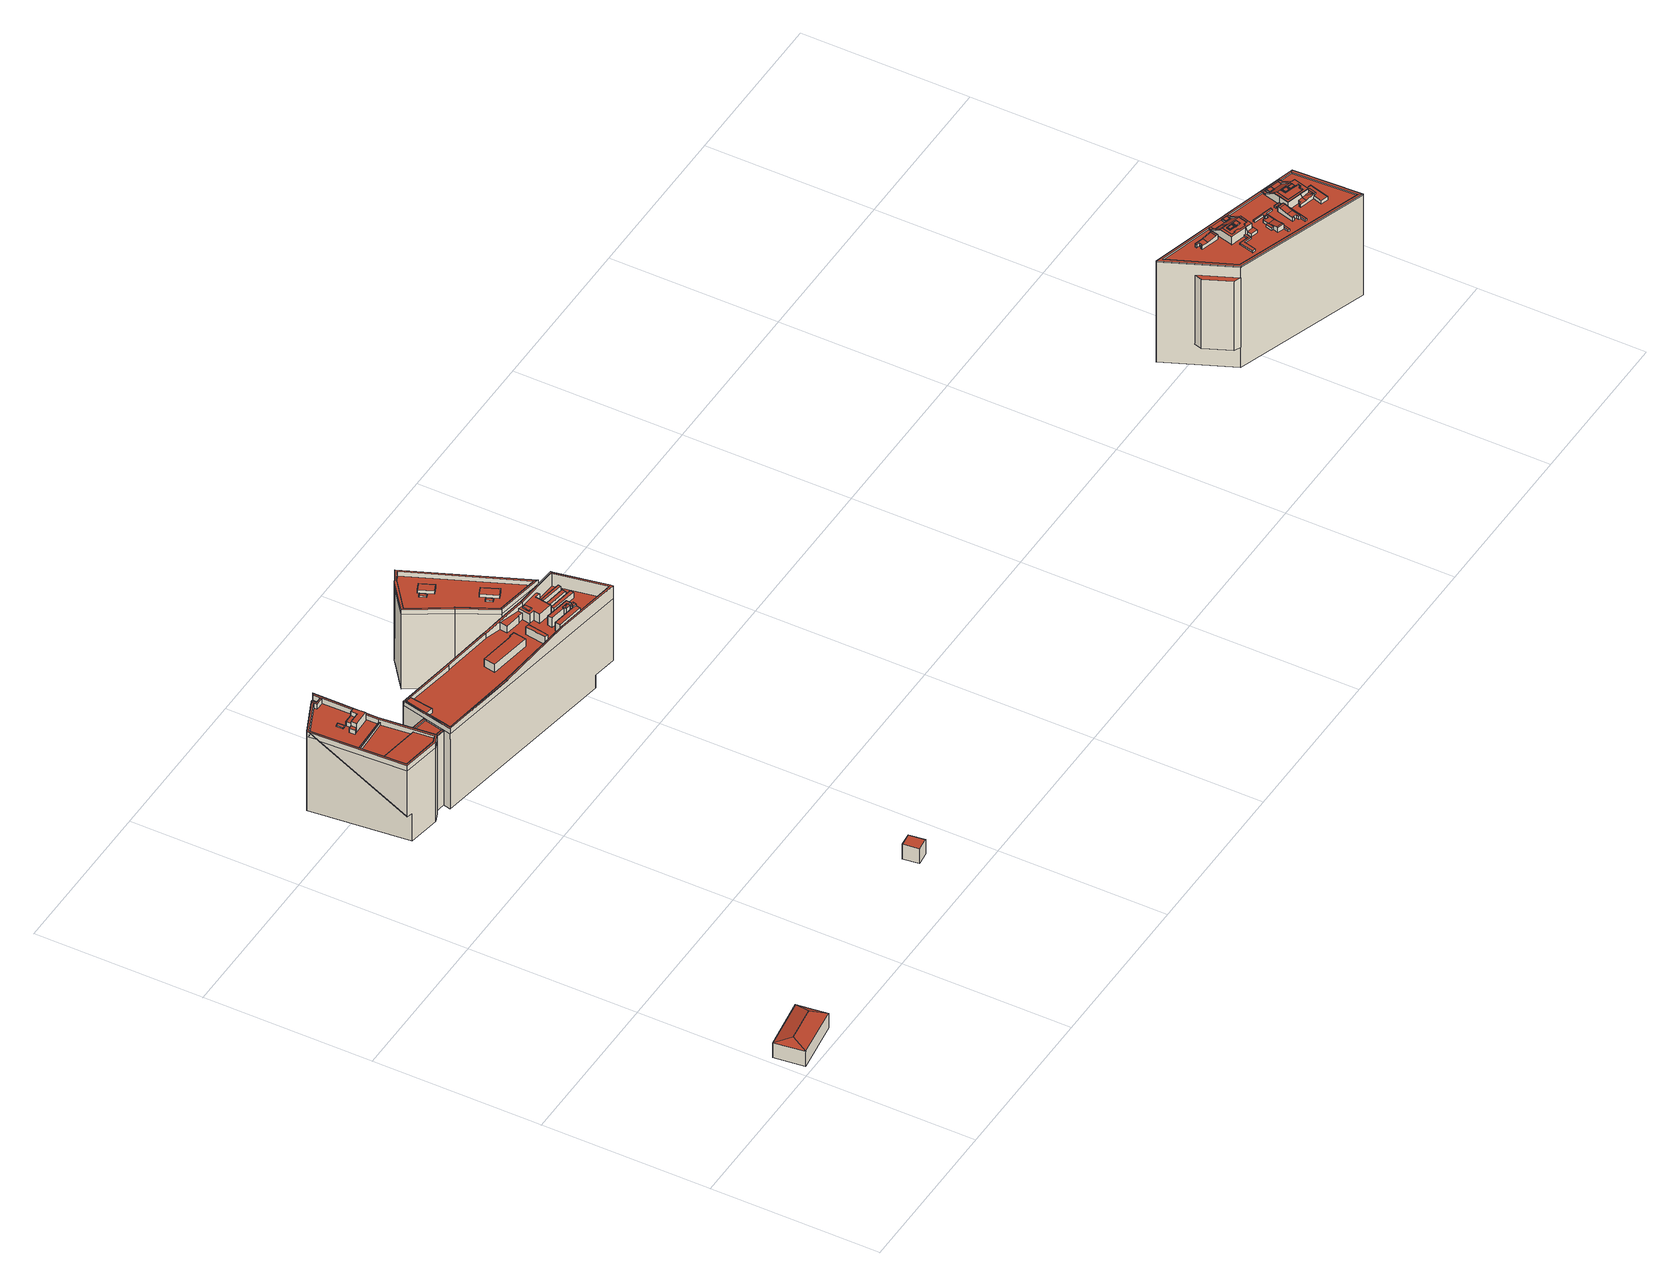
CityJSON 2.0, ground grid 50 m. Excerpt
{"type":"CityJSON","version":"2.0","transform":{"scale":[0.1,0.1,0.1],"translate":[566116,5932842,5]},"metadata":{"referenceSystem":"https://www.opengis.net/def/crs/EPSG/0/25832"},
"CityObjects":{
"building1":{"type":"Building","attributes":{"Grundhöhe NN":7.53,"Grundfläche 2D":146.04},"geometry":[{"type":"Solid","lod":"3","boundaries":[[[[0,1,2,3]],[[3,2,4,5]],[[2,1,6,4]],[[1,0,7,6]],[[0,3,5,7]],[[8,5,4]],[[8,9,7,5]],[[9,8,4,6]],[[9,6,7]]]],"semantics":{"surfaces":[{"type":"GroundSurface"},{"type":"WallSurface"},{"type":"RoofSurface"}],"values":[[0,1,1,1,1,2,2,2,2]]}}]},
"building2":{"type":"Building","attributes":{"Grundhöhe NN":7.46,"Grundfläche 2D":422.81},"children":["building2-1","building2-2","building2-3","building2-4","building2-5"],"geometry":[{"type":"MultiSurface","lod":"3","boundaries":[[[10,11,12,13,14,15]],[[16,17,18,19,20,21,22,23,24,25,26,27]],[[28,10,15,29]],[[10,28,25,24,11]],[[30,31,32,33]],[[34,35,36,37]],[[38,39,40,41,42,43]],[[43,44,45,46,47,32,31,48,49,50,51,52,38]],[[49,53,54,50]],[[53,55,56,54]],[[57,58,59,60,61,62,56,55,30,33]],[[63,62,61,64]],[[65,28,29,66]],[[13,67,68,14]],[[67,69,70,71,72,68]],[[70,73,74,71]],[[73,75,76,77,78,79,80,81,82,74]],[[78,83,84,79]],[[83,34,37,84]],[[85,86,87,88]],[[89,90,87,86,91]],[[92,90,89,93]],[[94,95,96,92,93]],[[95,97,98,96]],[[85,88,98,97,99,100,101]],[[13,12,67]],[[11,24,23,22,70,69,67,12]],[[73,70,22,21]],[[19,18,17,78,77,76,75,73,21,20]],[[83,78,17,16]],[[83,16,27,102,34]],[[34,102,103,35]],[[35,103,104,105]],[[105,104,106,107]],[[65,107,106,26,25,28]],[[106,102,27,26]],[[30,55,53,49,48,31]],[[74,82,81,80,79,84,37,36,40,39,38,52,51,50,54,56,62,63,66,29,15,14,68,72,71]],[[98,88,87,90,92,96]],[[35,105,107,65,64,61,60,57,33,32,47,44,43,42,41],[101,100,108,94,93,89,91]],[[106,104,103,102]]],"semantics":{"surfaces":[{"type":"OuterCeilingSurface"},{"type":"GroundSurface"},{"type":"WallSurface"},{"type":"RoofSurface"}],"values":[0,1,2,2,2,2,2,2,2,2,2,2,2,2,2,2,2,2,2,2,2,2,2,2,2,2,2,2,2,2,2,2,2,2,2,2,3,3,3,3,3]}}]},
"building2-1":{"type":"BuildingInstallation","parents":["building2"],"geometry":[{"type":"MultiSurface","lod":"3","boundaries":[[[101,109,110,85]],[[109,111,112,110]],[[111,91,86,112]],[[112,86,85,110]]],"semantics":{"surfaces":[{"type":"WallSurface"},{"type":"RoofSurface"}],"values":[0,0,0,1]}}]},
"building2-2":{"type":"BuildingInstallation","parents":["building2"],"geometry":[{"type":"MultiSurface","lod":"3","boundaries":[[[94,113,114,95]],[[113,100,99,114]],[[99,97,95,114]]],"semantics":{"surfaces":[{"type":"WallSurface"},{"type":"RoofSurface"}],"values":[0,0,1]}}]},
"building2-3":{"type":"BuildingInstallation","parents":["building2"],"geometry":[{"type":"MultiSurface","lod":"3","boundaries":[[[115,116,117,118]],[[119,115,118,120]],[[121,119,120,122]],[[116,121,122,117]],[[119,121,116,115]]],"semantics":{"surfaces":[{"type":"WallSurface"},{"type":"RoofSurface"}],"values":[0,0,0,0,1]}}]},
"building2-4":{"type":"BuildingInstallation","parents":["building2"],"geometry":[{"type":"MultiSurface","lod":"3","boundaries":[[[44,60,59,45]],[[47,46,123,58,57,124]],[[123,46,45,59,58]]],"semantics":{"surfaces":[{"type":"WallSurface"},{"type":"RoofSurface"}],"values":[0,0,1]}}]},
"building2-5":{"type":"BuildingInstallation","parents":["building2"],"geometry":[{"type":"MultiSurface","lod":"3","boundaries":[[[63,64,125,126]],[[125,41,40,126]],[[35,105,127,36]],[[105,107,128,127]],[[107,65,66,128]],[[127,128,66,63,126,40,36]]],"semantics":{"surfaces":[{"type":"WallSurface"},{"type":"RoofSurface"}],"values":[0,0,0,0,0,1]}}]},
"building3":{"type":"Building","attributes":{"Grundhöhe NN":8.19,"Grundfläche 2D":18.79},"geometry":[{"type":"Solid","lod":"3","boundaries":[[[[129,130,131,132]],[[132,131,133,134]],[[131,130,135,133]],[[130,129,136,135]],[[129,132,134,136]],[[135,136,134,133]]]],"semantics":{"surfaces":[{"type":"GroundSurface"},{"type":"WallSurface"},{"type":"RoofSurface"}],"values":[[0,1,1,1,1,2]]}}]},
"building4":{"type":"Building","attributes":{"Grundhöhe NN":7.62,"Grundfläche 2D":979.67},"children":["building4-1","building4-2","building4-3","building4-4","building4-5","building4-6","building4-7","building4-8","building4-9","building4-10"],"geometry":[{"type":"MultiSurface","lod":"3","boundaries":[[[137,138,139,140,141,142]],[[143,144,145,146,147,148,149,150,151,152,153,154,155,156,157,158]],[[142,156,155,137]],[[142,141,157,156]],[[157,141,140,158]],[[159,160,161,162]],[[162,163,164,159]],[[163,165,166,164]],[[165,167,168,166]],[[169,168,167,170]],[[170,161,160,169]],[[171,172,173,174]],[[175,173,172,176]],[[176,177,178,175]],[[177,179,180,178]],[[181,182,183,184]],[[182,185,186,183]],[[187,186,185,188]],[[188,189,190,187]],[[191,190,189,192]],[[193,194,195,196,197,198,199]],[[200,196,195,201,202,203,204,205,206,207,208,209,210,211,212]],[[213,214,206,205,215,216,217]],[[218,216,215,219,220,221]],[[222,220,219,223,224,225]],[[226,227,228,229,230,231,232]],[[233,230,229,234]],[[235,233,234,236,237,238]],[[237,236,239,240,241,242,243,244,245,246]],[[247,248,249,250]],[[249,251,252,250]],[[253,252,251,254]],[[242,255,256]],[[240,257,258,241]],[[248,247,258,257]],[[256,255,247]],[[259,260,261,262,263,264]],[[265,262,261,266]],[[266,267,268,265]],[[267,269,270,268]],[[271,272,273,180,179,274]],[[275,271,274,276]],[[276,277,278,275]],[[279,278,277,280]],[[280,281,282,283,284,279]],[[285,283,282,286]],[[286,228,227,285]],[[76,287,288,289,146,145]],[[290,76,145,144]],[[289,291,292,293,149,148,147,146]],[[293,294,295,296,290,144,143,205,204,203,202,201,195,150,149]],[[140,139,215,205,143,158]],[[219,215,139,138]],[[138,137,155,154,223,219]],[[152,193,297,223,154,153]],[[150,195,194,193,152,151]],[[164,166,168,169,160,159]],[[175,178,180,273,174,173]],[[298,299,184,183,186,187,190,191]],[[198,197,196,256,247,250,252,253,199]],[[196,200,243,242,256]],[[212,211,210,209,245,244,243,200]],[[214,213,237,246,245,209,208,207,206]],[[213,217,235,238]],[[238,237,213]],[[217,216,218,221,220,222,225,224,232,231,230,233,235]],[[242,241,258,247,255]],[[270,300,301,264,263,262,265,268]],[[278,279,284,283,285,227,226,272,271,275],[302,303,304,305]],[[282,281,280,277,276,274,179,177,176,172,171,306,223,297,193,254,251,249,248,257,240,239,236,234,229,228,286],[161,170,167,165,163,162],[307,269,267,266,261,260,259],[182,181,308,309,192,189,188,185]],[[294,293,292,291,289,288,287,76,290,296,295]]],"semantics":{"surfaces":[{"type":"OuterCeilingSurface"},{"type":"GroundSurface"},{"type":"WallSurface"},{"type":"RoofSurface"}],"values":[0,1,2,2,2,2,2,2,2,2,2,2,2,2,2,2,2,2,2,2,2,2,2,2,2,2,2,2,2,2,2,2,2,2,2,2,2,2,2,2,2,2,2,2,2,2,2,2,2,2,2,2,2,2,2,2,3,3,3,3,3,3,3,3,3,3,3,3,3,3,3]}}]},
"building4-1":{"type":"BuildingInstallation","parents":["building4"],"geometry":[{"type":"MultiSurface","lod":"3","boundaries":[[[310,311,312,313]],[[311,310,314,315]],[[315,316,312,311]],[[313,312,316,317]],[[317,314,310,313]]],"semantics":{"surfaces":[{"type":"RoofSurface"},{"type":"WallSurface"}],"values":[0,1,1,1,1]}}]},
"building4-2":{"type":"BuildingInstallation","parents":["building4"],"geometry":[{"type":"MultiSurface","lod":"3","boundaries":[[[318,319,320,321,322]],[[296,323,287,320,319,318]],[[287,76,321,320]],[[76,290,322,321]],[[322,290,296,318]]],"semantics":{"surfaces":[{"type":"RoofSurface"},{"type":"WallSurface"}],"values":[0,1,1,1,1]}}]},
"building4-3":{"type":"BuildingInstallation","parents":["building4"],"geometry":[{"type":"MultiSurface","lod":"3","boundaries":[[[324,325,326,327]],[[328,329,327,326]],[[324,327,329,330]],[[325,324,330,331]],[[326,325,331,328]]],"semantics":{"surfaces":[{"type":"RoofSurface"},{"type":"WallSurface"}],"values":[0,1,1,1,1]}}]},
"building4-4":{"type":"BuildingInstallation","parents":["building4"],"geometry":[{"type":"MultiSurface","lod":"3","boundaries":[[[332,333,334,335]],[[336,337,338,332,335,339]],[[336,339,340]],[[333,341,342,334]],[[342,341,343,340,339]],[[342,339,335,334]],[[344,345,333,332]],[[345,346,341,333]],[[259,264,301,340,343,341,346]],[[340,301,300,270,269,344,332,338,337,336]]],"semantics":{"surfaces":[{"type":"RoofSurface"},{"type":"WallSurface"}],"values":[0,0,0,0,0,0,1,1,1,1]}}]},
"building4-5":{"type":"BuildingInstallation","parents":["building4"],"geometry":[{"type":"MultiSurface","lod":"3","boundaries":[[[347,348,349,350]],[[349,348,351,352]],[[353,352,351]],[[353,354,355,352]],[[354,347,350,355]],[[352,355,350,349]],[[348,356,181,184,299,351]],[[351,299,298,354,353]],[[347,354,298,191,192,357]],[[357,356,348,347]]],"semantics":{"surfaces":[{"type":"RoofSurface"},{"type":"WallSurface"}],"values":[0,0,0,0,0,0,1,1,1,1]}}]},
"building4-6":{"type":"BuildingInstallation","parents":["building4"],"geometry":[{"type":"MultiSurface","lod":"3","boundaries":[[[253,358,232,224,359,360,199]],[[272,226,232,358,253,254,171,174,273]],[[224,223,297,193,199,360,359]]],"semantics":{"surfaces":[{"type":"RoofSurface"},{"type":"WallSurface"}],"values":[0,1,1]}}]},
"building4-7":{"type":"BuildingInstallation","parents":["building4"],"geometry":[{"type":"MultiSurface","lod":"3","boundaries":[[[361,362,363,364]],[[364,363,365,366]],[[366,367,361,364]],[[362,361,367,368]],[[368,365,363,362]]],"semantics":{"surfaces":[{"type":"RoofSurface"},{"type":"WallSurface"}],"values":[0,1,1,1,1]}}]},
"building4-8":{"type":"BuildingInstallation","parents":["building4"],"geometry":[{"type":"MultiSurface","lod":"3","boundaries":[[[369,370,371,372]],[[372,371,373,374]],[[374,375,369,372]],[[370,369,375,376]],[[376,373,371,370]]],"semantics":{"surfaces":[{"type":"RoofSurface"},{"type":"WallSurface"}],"values":[0,1,1,1,1]}}]},
"building4-9":{"type":"BuildingInstallation","parents":["building4"],"geometry":[{"type":"MultiSurface","lod":"3","boundaries":[[[377,378,379,380]],[[378,377,302,305]],[[379,378,305,304]],[[380,379,304,303]],[[377,380,303,302]]],"semantics":{"surfaces":[{"type":"RoofSurface"},{"type":"WallSurface"}],"values":[0,1,1,1,1]}}]},
"building4-10":{"type":"BuildingInstallation","parents":["building4"],"geometry":[{"type":"MultiSurface","lod":"3","boundaries":[[[381,382,383,384,385,386,387]],[[385,384,383,295,294,293]],[[293,292,291,289,381,387,386,385]],[[289,288,382,381]],[[383,382,288,295]]],"semantics":{"surfaces":[{"type":"RoofSurface"},{"type":"WallSurface"}],"values":[0,1,1,1,1]}}]},
"building5":{"type":"Building","attributes":{"Grundhöhe NN":7.62,"Grundfläche 2D":295.51},"children":["building5-1","building5-2","building5-3"],"geometry":[{"type":"MultiSurface","lod":"3","boundaries":[[[388,389,390,391,392,393]],[[394,395,396,397,398,399,400,401]],[[392,391,396,395]],[[402,403,404,405]],[[405,406,407,402]],[[406,408,409,407]],[[408,404,403,409]],[[410,411,412,413]],[[411,414,415,416,417,412]],[[415,418,419,416]],[[418,420,421,419]],[[422,423,421,420]],[[424,425,426,427]],[[427,428,429,430,431,424]],[[432,430,429,433]],[[433,434,435,432]],[[436,435,434,437]],[[438,439,440,441]],[[439,442,443,440]],[[444,443,442,445]],[[445,438,441,444]],[[392,395,394,401,415,414,411,393]],[[400,418,415,401]],[[420,418,400,399]],[[422,420,399,398]],[[396,391,390,389,388,410,446,447,448,422,398,397]],[[411,410,388,393]],[[403,402,407,409]],[[431,430,432,435,436,413,412,417,416,419,421,423,425,424]],[[441,440,443,444]],[[433,429,428,427,426,422,448,447,446,410,437,434],[445,442,439,438],[406,405,404,408]]],"semantics":{"surfaces":[{"type":"OuterCeilingSurface"},{"type":"GroundSurface"},{"type":"WallSurface"},{"type":"RoofSurface"}],"values":[0,1,2,2,2,2,2,2,2,2,2,2,2,2,2,2,2,2,2,2,2,2,2,2,2,2,2,3,3,3,3]}}]},
"building5-1":{"type":"BuildingInstallation","parents":["building5"],"geometry":[{"type":"MultiSurface","lod":"3","boundaries":[[[449,450,451,452]],[[453,451,450,454]],[[454,455,456,453]],[[452,456,455,449]],[[453,456,452,451]]],"semantics":{"surfaces":[{"type":"WallSurface"},{"type":"RoofSurface"}],"values":[0,0,0,0,1]}}]},
"building5-2":{"type":"BuildingInstallation","parents":["building5"],"geometry":[{"type":"MultiSurface","lod":"3","boundaries":[[[457,458,459,460]],[[461,457,460,462]],[[462,463,464,461]],[[463,459,458,464]],[[461,464,458,457]]],"semantics":{"surfaces":[{"type":"WallSurface"},{"type":"RoofSurface"}],"values":[0,0,0,0,1]}}]},
"building5-3":{"type":"BuildingInstallation","parents":["building5"],"geometry":[{"type":"MultiSurface","lod":"3","boundaries":[[[422,448,447,446,410,413,465,466,467,423]],[[437,468,426,425,469,436]],[[425,423,467,466,465,413,436,469]]],"semantics":{"surfaces":[{"type":"WallSurface"},{"type":"RoofSurface"}],"values":[0,0,1]}}]},
"building6":{"type":"Building","attributes":{"Grundhöhe NN":5.54,"Grundfläche 2D":839.13},"children":["building6-1","building6-2","building6-3","building6-4","building6-5","building6-6","building6-7","building6-8","building6-9","building6-10","building6-11","building6-12","building6-13","building6-14","building6-15","building6-16","building6-17","building6-18","building6-19","building6-20","building6-21","building6-22","building6-23","building6-24","building6-25","building6-26"],"geometry":[{"type":"MultiSurface","lod":"3","boundaries":[[[470,471,472,473]],[[474,475,476,477]],[[478,479,480,481,482,483]],[[481,484,485,482]],[[484,486,487,485]],[[486,488,489,487]],[[488,490,491,489]],[[490,492,493,491]],[[494,493,492,495,496,497]],[[495,480,479,496]],[[498,499,500,501]],[[502,503,504,505]],[[499,506,507,500]],[[506,508,509,507]],[[508,510,511,509]],[[512,513,514,515]],[[516,498,501,517]],[[503,518,519,504]],[[520,521,522,523,524,525]],[[526,527,528,529]],[[518,530,531,519]],[[530,502,505,531]],[[532,533,534,535]],[[536,537,538,539,540]],[[541,542,543,544,545,546]],[[521,545,544,522]],[[523,547,548,524]],[[547,549,550,548]],[[549,526,529,550]],[[527,543,542,528]],[[551,532,535,552]],[[533,553,554,534]],[[553,555,556,554]],[[557,558,559,560,561,562,540,539,563,564,565,566]],[[567,538,537,568,569,570]],[[571,572,573,574]],[[568,575,576,577,578,569]],[[579,580,581,582,577,576,583]],[[580,571,574,581]],[[572,584,557,566,585,573]],[[586,587,473,472]],[[588,586,472,471]],[[589,588,471,470]],[[473,587,589,530,518,477,476,470]],[[530,589,470,476,475,502]],[[503,502,475,474]],[[518,503,474,477]],[[479,478,497,496]],[[478,483,494,497]],[[483,482,485,487,489,491,493,494]],[[554,556,590,591,592,593,552,535,534]],[[564,563,567,570]],[[563,539,538,567]],[[574,573,585,566,565,564,570,569,578,577,582,581]],[[594,595,514,513,510,508,506,499,498,516],[555,553,533,532,551,596,597,598],[579,583,599,536,540,562,559,558,557,584,572,571,580],[543,527,526,549,547,523,522,544],[488,486,484,481,480,495,492,490]],[[504,501,500,505]],[[531,505,500,507,509,511,512,515,600,601,517,501,504,519]],[[541,546,520,525]],[[550,529,528,542,541,525,524,548]],[[546,545,521,520]],[[588,589,587,586]]],"semantics":{"surfaces":[{"type":"GroundSurface"},{"type":"WallSurface"},{"type":"RoofSurface"}],"values":[0,0,1,1,1,1,1,1,1,1,1,1,1,1,1,1,1,1,1,1,1,1,1,1,1,1,1,1,1,1,1,1,1,1,1,1,1,1,1,1,1,1,1,1,1,1,1,2,2,2,2,2,2,2,2,2,2,2,2,2,2]}}]},
"building6-1":{"type":"BuildingInstallation","parents":["building6"],"geometry":[{"type":"MultiSurface","lod":"3","boundaries":[[[602,603,604,605]],[[604,606,607,608,605]],[[609,610,611,612,613,614,615,608,607,616,617,618,619,620,621,622,623,624,625]],[[626,627,628,625,624]],[[627,629,630,628]],[[613,612,631,632]],[[614,613,632,633]],[[616,634,635,617]],[[636,622,621,620,637,638]],[[623,622,636,639]],[[627,626,624,640,641,517,629]],[[515,642,643,644,634,616,607,606,604,603]],[[637,620,619,618,617,635,645,646]],[[639,640,624,623]],[[647,648,649,650,609,625,628,630]],[[611,610,651,652]],[[612,611,652,631]],[[615,614,633,653]],[[653,654,655,656,602,605,608,615]]],"semantics":{"surfaces":[{"type":"RoofSurface"},{"type":"WallSurface"}],"values":[0,0,0,0,0,1,1,1,1,1,1,1,1,1,1,1,1,1,1]}}]},
"building6-2":{"type":"BuildingInstallation","parents":["building6"],"geometry":[{"type":"MultiSurface","lod":"3","boundaries":[[[610,609,657,658],[659,660,661,662]],[[658,657,663,664]],[[651,610,658,664]],[[663,657,609,650]]],"semantics":{"surfaces":[{"type":"RoofSurface"},{"type":"WallSurface"}],"values":[0,1,1,1]}}]},
"building6-3":{"type":"BuildingInstallation","parents":["building6"],"geometry":[{"type":"MultiSurface","lod":"3","boundaries":[[[665,666,667,668,669]],[[667,666,670,671]],[[668,667,671,672]],[[673,665,669,668,672,674]],[[666,665,673,670]]],"semantics":{"surfaces":[{"type":"RoofSurface"},{"type":"WallSurface"}],"values":[0,1,1,1,1]}}]},
"building6-4":{"type":"BuildingInstallation","parents":["building6"],"geometry":[{"type":"MultiSurface","lod":"3","boundaries":[[[675,676,677,678],[679,680,681,682]],[[678,677,683,684]],[[675,678,684,685]],[[676,675,685,686]],[[677,676,686,683]]],"semantics":{"surfaces":[{"type":"RoofSurface"},{"type":"WallSurface"}],"values":[0,1,1,1,1]}}]},
"building6-5":{"type":"BuildingInstallation","parents":["building6"],"geometry":[{"type":"MultiSurface","lod":"3","boundaries":[[[687,688,689,690]],[[687,690,691,692]],[[692,693,688,687]],[[688,693,694,689]]],"semantics":{"surfaces":[{"type":"RoofSurface"},{"type":"WallSurface"}],"values":[0,1,1,1]}}]},
"building6-6":{"type":"BuildingInstallation","parents":["building6"],"geometry":[{"type":"MultiSurface","lod":"3","boundaries":[[[695,696,561,560]],[[697,698,696,695]],[[698,562,561,696]],[[559,697,695,560]]],"semantics":{"surfaces":[{"type":"RoofSurface"},{"type":"WallSurface"}],"values":[0,1,1,1]}}]},
"building6-7":{"type":"BuildingInstallation","parents":["building6"],"geometry":[{"type":"MultiSurface","lod":"3","boundaries":[[[699,700,701,702],[703,704,705,706,707]],[[701,700,708,709]],[[702,701,709,710]],[[700,699,711,708]]],"semantics":{"surfaces":[{"type":"RoofSurface"},{"type":"WallSurface"}],"values":[0,1,1,1]}}]},
"building6-8":{"type":"BuildingInstallation","parents":["building6"],"geometry":[{"type":"MultiSurface","lod":"3","boundaries":[[[712,713,714,715,716,717]],[[712,717,718,719]],[[719,720,713,712]],[[720,721,714,713]],[[714,721,722,715]]],"semantics":{"surfaces":[{"type":"RoofSurface"},{"type":"WallSurface"}],"values":[0,1,1,1,1]}}]},
"building6-9":{"type":"BuildingInstallation","parents":["building6"],"geometry":[{"type":"MultiSurface","lod":"3","boundaries":[[[723,724,725,726,727]],[[723,727,704,703]],[[706,725,724,723,703,707]],[[726,725,706,705]],[[727,726,705,704]]],"semantics":{"surfaces":[{"type":"RoofSurface"},{"type":"WallSurface"}],"values":[0,1,1,1,1]}}]},
"building6-10":{"type":"BuildingInstallation","parents":["building6"],"geometry":[{"type":"MultiSurface","lod":"3","boundaries":[[[655,654,649,648,711,699,702,710]],[[651,664,663,650,649,654,653,633,632,631,652],[728,729,730,731,732]],[[709,708,711,648,647,656,655,710]],[[515,514,691,690,634,644,643,642]],[[733,734,635,634,690,689,694]],[[735,736,737,738,637,646,645,635,734,739]],[[740,636,638,637,738,741]],[[556,555,742,639,636,740,743,590]],[[639,742,744,640]],[[641,640,744,516,517]]],"semantics":{"surfaces":[{"type":"RoofSurface"},{"type":"WallSurface"}],"values":[0,0,0,1,1,1,1,1,1,1]}}]},
"building6-11":{"type":"BuildingInstallation","parents":["building6"],"geometry":[{"type":"MultiSurface","lod":"3","boundaries":[[[745,746,747,748,749]],[[747,746,750,751]],[[748,747,751,752]],[[753,745,749]],[[746,745,753,754,755,750]]],"semantics":{"surfaces":[{"type":"RoofSurface"},{"type":"WallSurface"}],"values":[0,1,1,1,1]}}]},
"building6-12":{"type":"BuildingInstallation","parents":["building6"],"geometry":[{"type":"MultiSurface","lod":"3","boundaries":[[[756,757,758,759]],[[757,756,760,761]],[[758,757,761,762]],[[759,758,762,763]],[[756,759,763,760]]],"semantics":{"surfaces":[{"type":"RoofSurface"},{"type":"WallSurface"}],"values":[0,1,1,1,1]}}]},
"building6-13":{"type":"BuildingInstallation","parents":["building6"],"geometry":[{"type":"MultiSurface","lod":"3","boundaries":[[[764,765,766,767,768,769],[670,673,674,672,671]],[[769,768,770,771]],[[772,773,767,766,765,764,774]],[[768,767,773,770]]],"semantics":{"surfaces":[{"type":"RoofSurface"},{"type":"WallSurface"}],"values":[0,1,1,1]}}]},
"building6-14":{"type":"BuildingInstallation","parents":["building6"],"geometry":[{"type":"MultiSurface","lod":"3","boundaries":[[[775,776,777,778,779]],[[775,779,780,781]],[[782,776,775,781,783]],[[782,777,776]],[[778,777,782,784]],[[779,778,784,780]]],"semantics":{"surfaces":[{"type":"RoofSurface"},{"type":"WallSurface"}],"values":[0,1,1,1,1,1]}}]},
"building6-15":{"type":"BuildingInstallation","parents":["building6"],"geometry":[{"type":"MultiSurface","lod":"3","boundaries":[[[785,786,787,788],[781,780,784,782,783]],[[788,787,789,790]],[[785,788,790,791]],[[786,785,791,792]],[[787,786,792,789]]],"semantics":{"surfaces":[{"type":"RoofSurface"},{"type":"WallSurface"}],"values":[0,1,1,1,1]}}]},
"building6-16":{"type":"BuildingInstallation","parents":["building6"],"geometry":[{"type":"MultiSurface","lod":"3","boundaries":[[[755,793,794,795,774,764,769,771,796,752,751,750]],[[794,793,797,798,799,800,801,802,803,804],[789,792,791,790],[686,685,684,683]],[[805,806,796,771,770,773,772,774,795,807]],[[806,805,512,511]],[[510,808,809,810,811,812,511]],[[717,813,814,718]],[[813,717,716,815]],[[816,817,818,809,808,819]],[[813,817,820,814]],[[817,813,818]],[[821,815,716,715]],[[822,823,821,715,722,824]],[[822,825,826]],[[827,823,822,826]],[[512,828,829,830,826,825,831,513]]],"semantics":{"surfaces":[{"type":"RoofSurface"},{"type":"WallSurface"}],"values":[0,0,0,1,1,1,1,1,1,1,1,1,1,1,1]}}]},
"building6-17":{"type":"BuildingInstallation","parents":["building6"],"geometry":[{"type":"MultiSurface","lod":"3","boundaries":[[[743,740,832,833,834]],[[741,832,740]],[[835,832,741,738]],[[836,835,738,737,837,838]],[[839,833,832]],[[833,839,840,841,834]],[[837,737,736,842]],[[842,843,838,837]],[[843,844,836,838]],[[839,832,835,836,844,551,552,593]],[[593,592,840,839]],[[592,591,841,840]],[[841,591,590,743,834]]],"semantics":{"surfaces":[{"type":"RoofSurface"},{"type":"WallSurface"}],"values":[0,0,0,0,0,0,1,1,1,1,1,1,1]}}]},
"building6-18":{"type":"BuildingInstallation","parents":["building6"],"geometry":[{"type":"MultiSurface","lod":"3","boundaries":[[[603,602,630,629,845,846]],[[630,602,656,647]],[[629,517,601,845]],[[601,600,846,845]],[[846,600,515,603]]],"semantics":{"surfaces":[{"type":"RoofSurface"},{"type":"WallSurface"}],"values":[0,1,1,1,1]}}]},
"building6-19":{"type":"BuildingInstallation","parents":["building6"],"geometry":[{"type":"MultiSurface","lod":"3","boundaries":[[[847,848,849,850]],[[850,849,662,661]],[[847,850,661,660]],[[848,847,660,659]],[[849,848,659,662]]],"semantics":{"surfaces":[{"type":"RoofSurface"},{"type":"WallSurface"}],"values":[0,1,1,1,1]}}]},
"building6-20":{"type":"BuildingInstallation","parents":["building6"],"geometry":[{"type":"MultiSurface","lod":"3","boundaries":[[[816,851,852,853,854,855,856,817]],[[851,816,819,857]],[[857,858,852,851]],[[859,853,852,858]],[[859,860,854,853]],[[860,861,855,854]],[[856,855,861,862]],[[817,856,862,820]]],"semantics":{"surfaces":[{"type":"RoofSurface"},{"type":"WallSurface"}],"values":[0,1,1,1,1,1,1,1]}}]},
"building6-21":{"type":"BuildingInstallation","parents":["building6"],"geometry":[{"type":"MultiSurface","lod":"3","boundaries":[[[754,753,749,748,863,864,865,866,867,868]],[[869,870,865,864]],[[871,872,873,874,875,876,877,868,867,878,879,880,881,882,883,884,885,886,887,888,889]],[[890,891,892,893,888,887]],[[894,895,892,891]],[[869,806,511,870]],[[894,512,805,895]],[[875,874,800,799]],[[511,812,811,810,809,878,867,866,865,870]],[[881,815,821,882]],[[821,823,883,882]],[[823,827,826,885,884,883]],[[828,512,894,891,890,887,886,885,826,830,829]],[[752,796,806,869,864,863,748]],[[809,818,879,878]],[[818,813,880,879]],[[813,814,813,880]],[[813,815,881,880]],[[895,805,807,795,794,804,889,888,893,892]],[[871,889,804,803]],[[872,871,803,802]],[[873,872,802,801]],[[874,873,801,800]],[[876,875,799,798]],[[877,876,798,797]],[[754,868,877,797,793,755]]],"semantics":{"surfaces":[{"type":"RoofSurface"},{"type":"WallSurface"}],"values":[0,0,0,0,0,1,1,1,1,1,1,1,1,1,1,1,1,1,1,1,1,1,1,1,1,1]}}]},
"building6-22":{"type":"BuildingInstallation","parents":["building6"],"geometry":[{"type":"MultiSurface","lod":"3","boundaries":[[[822,896,897,825]],[[896,822,824,898]],[[898,899,897,896]],[[897,899,831,825]]],"semantics":{"surfaces":[{"type":"RoofSurface"},{"type":"WallSurface"}],"values":[0,1,1,1]}}]},
"building6-23":{"type":"BuildingInstallation","parents":["building6"],"geometry":[{"type":"MultiSurface","lod":"3","boundaries":[[[900,901,902,903]],[[903,902,679,682]],[[900,903,682,681]],[[901,900,681,680]],[[902,901,680,679]]],"semantics":{"surfaces":[{"type":"RoofSurface"},{"type":"WallSurface"}],"values":[0,1,1,1,1]}}]},
"building6-24":{"type":"BuildingInstallation","parents":["building6"],"geometry":[{"type":"MultiSurface","lod":"3","boundaries":[[[904,905,906,907,908],[761,760,763,762]],[[907,906,729,728]],[[908,907,728,732]],[[730,905,904,908,732,731]],[[906,905,730,729]]],"semantics":{"surfaces":[{"type":"RoofSurface"},{"type":"WallSurface"}],"values":[0,1,1,1,1]}}]},
"building6-25":{"type":"BuildingInstallation","parents":["building6"],"geometry":[{"type":"MultiSurface","lod":"3","boundaries":[[[909,910,576,575,568,537,911,912,913,914,915,916]],[[537,536,917,911]],[[917,918,912,911]],[[918,919,913,912]],[[919,920,914,913]],[[920,921,915,914]],[[921,922,916,915]],[[922,923,909,916]],[[923,924,910,909]],[[924,583,576,910]]],"semantics":{"surfaces":[{"type":"RoofSurface"},{"type":"WallSurface"}],"values":[0,1,1,1,1,1,1,1,1,1]}}]},
"building6-26":{"type":"BuildingInstallation","parents":["building6"],"geometry":[{"type":"MultiSurface","lod":"3","boundaries":[[[734,925,926,739]],[[733,927,925,734]],[[927,928,926,925]],[[928,735,739,926]]],"semantics":{"surfaces":[{"type":"RoofSurface"},{"type":"WallSurface"}],"values":[0,1,1,1]}}]}
},
"vertices":[
[159,122,25],[172,31,25],[14,10,25],[2,100,25],[14,10,76],[2,100,76],[172,31,76],[159,122,76],[34,58,89],[141,73,89],
[246,1578,280],[274,1319,120],[254,1323,122],[243,1578,280],[242,1606,297],[243,1606,297],[379,1673,25],[380,1477,25],[380,1476,25],[396,1322,25],[396,1319,25],[396,1315,25],[369,1304,25],[368,1304,25],[274,1319,25],[242,1613,25],[353,1661,25],[373,1670,25],[242,1613,280],[242,1613,297],[257,1399,289],[384,1379,289],[384,1379,280],[257,1399,280],[373,1670,280],[373,1647,280],[373,1647,297],[373,1670,297],[374,1476,297],[374,1477,297],[373,1642,297],[373,1642,280],[374,1477,280],[374,1476,280],[374,1475,280],[374,1475,287],[375,1471,287],[375,1471,280],[389,1321,289],[390,1319,289],[390,1319,297],[389,1321,297],[374,1475,297],[369,1311,289],[369,1311,297],[260,1328,289],[260,1328,297],[254,1465,280],[254,1465,287],[254,1470,287],[254,1470,280],[248,1609,280],[248,1609,297],[347,1652,297],[347,1652,280],[347,1659,280],[347,1659,297],[254,1323,280],[254,1323,297],[368,1304,280],[369,1304,280],[369,1304,297],[368,1304,297],[396,1315,280],[396,1315,297],[396,1319,280],[396,1322,280],[380,1476,280],[380,1477,280],[380,1477,297],[380,1476,297],[396,1322,297],[396,1319,297],[379,1673,280],[379,1673,297],[321,1527,294],[321,1510,294],[321,1510,308],[321,1527,308],[371,1512,280],[371,1512,308],[321,1510,280],[369,1547,308],[369,1547,280],[354,1547,280],[354,1547,294],[354,1547,308],[355,1528,294],[355,1528,308],[328,1527,294],[328,1527,280],[321,1527,280],[373,1670,247],[373,1647,247],[353,1647,247],[353,1647,280],[353,1661,247],[353,1661,280],[355,1528,280],
[309,1526,280],[309,1526,294],[310,1509,280],[310,1509,294],
[328,1546,280],[328,1546,294],
[313,1566,284],[323,1567,284],[323,1567,280],[313,1566,280],[314,1546,284],[314,1546,280],[324,1546,284],[324,1546,280],
[374,1471,287],[374,1471,280],
[347,1642,280],[347,1642,297],[353,1647,297],[353,1661,297],
[867,190,32],[873,142,32],[835,137,32],[828,185,32],[835,137,82],[828,185,82],[873,142,82],[867,190,82],
[1015,1358,71],[1058,1354,71],[1090,1188,71],[1019,1200,71],[1044,1232,71],[1023,1339,71],[428,1295,26],[433,1316,26],[396,1322,26],[389,1394,26],[390,1394,26],[448,1384,26],[449,1384,26],[465,1454,26],[641,1425,26],[795,1403,26],[795,1402,26],[921,1365,26],[1015,1358,26],[1023,1339,26],[1044,1232,26],[1019,1200,26],[817,1292,312],[691,1312,312],[691,1312,285],[817,1292,285],[823,1330,285],[823,1330,312],[806,1333,285],[806,1333,312],[806,1330,285],[806,1330,312],[697,1347,312],[697,1347,285],[843,1382,285],[839,1359,285],[839,1359,308],[843,1382,308],[886,1352,308],[886,1352,285],[886,1353,285],[886,1353,308],[903,1351,285],[903,1351,308],[978,1259,285],[991,1257,285],[991,1257,317],[978,1259,317],[993,1271,285],[993,1271,317],[917,1283,317],[917,1283,285],[915,1269,285],[915,1269,317],[962,1262,317],[962,1262,285],[795,1403,285],[641,1425,285],[465,1454,285],[465,1454,298],[488,1450,299],[641,1425,300],[795,1403,301],[464,1449,299],[448,1380,285],[447,1378,285],[434,1322,285],[433,1316,285],[428,1295,285],[428,1295,302],[429,1301,302],[433,1316,302],[434,1322,301],[447,1378,300],[448,1380,300],[449,1384,300],[661,1257,305],[434,1294,302],[1090,1188,285],[1090,1188,328],[888,1221,328],[1089,1196,328],[1058,1354,285],[1058,1354,329],[1059,1350,329],[1053,1355,329],[921,1365,285],[921,1365,328],[983,1360,328],[920,1359,316],[983,1354,316],[983,1354,285],[1053,1349,285],[1053,1349,329],[1046,1350,329],[920,1359,328],[1083,1195,328],[1083,1195,285],[889,1226,328],[435,1299,285],[435,1299,302],[662,1263,305],[453,1377,285],[453,1379,285],[453,1379,299],[461,1412,299],[454,1383,300],[453,1379,300],[453,1377,300],[438,1314,302],[487,1444,299],[487,1444,285],[640,1419,285],[640,1419,300],[641,1419,285],[641,1419,300],[794,1397,301],[794,1397,285],[469,1447,299],[469,1447,298],[476,1375,285],[476,1375,299],[977,1245,285],[975,1246,285],[908,1256,285],[908,1256,314],[975,1246,314],[977,1245,314],[905,1240,314],[905,1240,285],[988,1227,285],[988,1227,314],[991,1242,285],[991,1242,314],[899,1327,316],[905,1364,316],[905,1364,308],[899,1327,285],[916,1324,316],[916,1324,285],[913,1304,285],[913,1304,316],[958,1298,316],[958,1298,285],[959,1301,285],[966,1346,285],[966,1346,316],[959,1301,316],[981,1343,316],[981,1343,285],[395,1328,280],[389,1387,280],[389,1394,280],[433,1316,280],[390,1394,280],[448,1384,280],[449,1384,280],[448,1380,280],[447,1378,280],[434,1322,280],[795,1402,285],[962,1264,317],[978,1262,317],[989,1242,314],[977,1244,314],[912,1355,316],[923,1353,316],[920,1333,316],[909,1334,316],[920,1359,285],[977,1244,285],[978,1262,285],[962,1264,285],
[962,1290,304],[1041,1277,304],[1043,1288,304],[964,1300,304],[962,1290,285],[1041,1277,285],[1043,1288,285],[964,1300,285],
[434,1322,283],[397,1328,283],[395,1328,283],[396,1322,283],[433,1316,283],[397,1328,280],
[869,1313,311],[858,1315,311],[848,1252,311],[859,1250,311],[848,1252,285],[859,1250,285],[869,1313,285],[858,1315,285],
[992,1241,319],[993,1251,319],[990,1249,323],[989,1245,323],[980,1243,319],[989,1242,319],[991,1242,319],[980,1246,323],[977,1244,319],[978,1254,319],[981,1250,323],[977,1245,319],[992,1241,285],[993,1251,285],[978,1254,285],
[961,1254,321],[976,1251,321],[974,1255,326],[964,1256,326],[978,1262,321],[974,1259,326],[975,1262,321],[962,1264,321],[965,1260,326],[976,1251,285],[961,1254,285],
[905,1364,325],[845,1388,312],[795,1402,301],
[1046,1325,305],[976,1336,305],[975,1328,305],[1044,1317,305],[975,1328,285],[1044,1317,285],[1046,1325,285],[976,1336,285],
[1036,1308,304],[972,1318,304],[971,1307,304],[1034,1297,304],[971,1307,285],[1034,1297,285],[1036,1308,285],[972,1318,285],
[912,1355,320],[909,1334,320],[920,1333,320],[923,1353,320],
[389,1394,283],[389,1387,283],[447,1378,283],[448,1380,283],[449,1384,283],[448,1384,283],[390,1394,283],
[1045,1384,71],[1034,1386,71],[1033,1386,71],[1000,1392,71],[864,1706,71],[898,1724,71],[861,1704,26],[864,1706,26],[1000,1392,26],[901,1408,26],[898,1409,26],[842,1516,26],[770,1633,26],[860,1704,26],[863,1638,293],[886,1648,293],[886,1648,282],[863,1638,282],[881,1597,282],[881,1597,293],[904,1607,282],[904,1607,293],[1045,1384,282],[898,1724,282],[898,1724,297],[1045,1384,297],[861,1704,282],[860,1704,282],[860,1704,297],[861,1704,297],[770,1633,282],[770,1633,297],[842,1516,282],[842,1516,297],[898,1409,282],[898,1409,297],[848,1519,297],[902,1414,297],[902,1414,282],[848,1519,282],[847,1520,282],[778,1632,282],[778,1632,297],[847,1520,297],[863,1699,297],[863,1699,282],[895,1716,282],[895,1716,297],[1035,1392,297],[1035,1392,282],[951,1502,282],[927,1492,282],[927,1492,293],[951,1502,293],[948,1443,282],[948,1443,293],[972,1454,293],[972,1454,282],[1034,1386,282],[1033,1386,282],[901,1408,282],
[930,1474,282],[921,1470,282],[921,1470,286],[930,1474,286],[929,1451,286],[929,1451,282],[938,1455,282],[938,1455,286],
[852,1627,286],[861,1631,286],[861,1631,282],[852,1627,282],[860,1608,286],[860,1608,282],[869,1612,282],[869,1612,286],
[1034,1386,297],[1033,1386,297],[901,1408,297],[1034,1392,282],[1034,1392,297],
[2935,378,75],[2915,386,75],[2881,464,75],[2887,487,75],[3325,448,5],[3334,243,5],[2935,378,5],[2847,578,5],[3170,396,365],[3171,403,365],[3171,403,349],[3157,350,349],[3157,350,360],[3163,371,360],[3162,349,349],[3162,349,360],[3163,352,349],[3163,352,360],[3172,349,349],[3172,349,360],[3170,340,349],[3170,340,360],[3175,338,349],[3175,338,360],[3183,366,360],[3191,398,349],[3191,398,365],[3189,391,365],[3316,443,349],[3325,254,349],[3325,254,353],[3316,443,353],[3334,243,349],[3325,448,349],[3325,448,353],[3334,243,353],[2940,385,349],[2940,385,353],[2861,567,349],[2861,567,353],[3022,523,349],[3022,523,353],[3092,504,353],[3092,504,349],[3212,471,349],[3212,471,353],[3274,454,349],[3274,454,353],[2847,578,349],[2847,578,353],[3000,505,365],[3006,504,365],[3006,504,349],[2947,520,349],[2947,520,360],[2973,513,360],[2952,503,349],[2949,504,349],[2949,504,360],[2952,503,360],[2935,378,349],[2935,378,353],[3251,319,349],[3273,313,349],[3273,313,360],[3251,319,360],[3120,356,349],[3120,356,355],[3120,356,365],[3100,362,365],[3100,362,349],[2968,493,360],[2948,499,360],[2948,499,349],[3001,484,349],[3001,484,365],[2995,485,365],[2945,515,349],[2945,515,360],[2955,512,349],[2955,512,360],[3259,347,349],[3259,347,360],[3290,373,349],[3290,373,360],[3263,380,349],[3263,380,360],[3115,414,349],[3114,412,349],[3110,397,349],[3110,397,359],[3105,378,359],[3105,378,349],[3102,367,365],[3109,394,360],[3114,412,360],[3115,414,360],[3122,362,365],[3137,415,355],[3137,415,360],[3129,389,360],[3120,410,349],[3120,413,349],[3120,413,360],[3120,410,360],[3134,416,355],[3131,417,355],[3131,417,360],[3134,416,360],[3131,416,349],[3129,407,349],[3129,407,360],[3131,416,360],[3131,417,349],[3119,413,349],[3119,413,360],[2881,464,313],[2887,487,313],[2915,386,313],[2935,378,313],[3260,369,360],[3272,366,360],[3266,345,360],[3260,346,360],[3275,458,349],[3213,475,349],[3266,345,349],[3272,366,349],[3260,369,349],[3137,415,349],[3213,475,353],[3275,458,353],
[3218,469,354],[3212,471,354],[3209,462,354],[3216,460,354],[3208,459,357],[3200,429,378],[3207,427,378],[3255,408,378],[3251,395,378],[3260,393,378],[3257,383,378],[3251,385,378],[3248,371,378],[3195,386,378],[3196,413,378],[3188,382,378],[3229,370,378],[3230,370,378],[3231,370,378],[3246,366,378],[3258,362,378],[3271,410,378],[3263,412,378],[3256,414,378],[3271,442,357],[3272,445,354],[3265,447,354],[3274,454,354],[3268,456,354],[3257,383,376],[3251,385,376],[3248,371,376],[3196,413,376],[3188,382,376],[3258,362,376],[3231,370,376],[3246,366,376],[3271,410,376],[3263,412,376],[3271,442,353],[3209,462,353],[3208,459,353],[3200,429,376],[3229,370,376],[3230,370,376],[3268,456,353],[3264,444,353],[3256,414,376],[3255,408,376],[3251,395,376],[3260,393,376],[3195,386,376],[3207,427,376],[3215,457,353],[3218,469,353],
[3238,413,378],[3234,400,378],[3252,407,378],[3250,398,378],[3236,401,378],[3239,411,378],[3238,413,376],[3234,400,376],
[3081,503,358],[3067,507,358],[3064,495,358],[3077,491,358],[3078,494,358],[3067,507,357],[3064,495,357],[3077,491,357],[3081,503,357],[3078,494,357],
[3038,453,378],[3041,466,378],[3024,471,378],[3020,458,378],[3025,468,378],[3039,465,378],[3036,455,378],[3023,459,378],[3024,471,376],[3020,458,376],[3038,453,376],[3041,466,376],
[3180,418,355],[3178,412,355],[3195,408,355],[3196,413,355],[3196,413,349],[3180,418,349],[3178,412,349],[3195,408,349],
[3103,399,359],[3098,380,359],[3103,399,349],[3098,380,349],
[3234,447,357],[3238,462,357],[3221,467,357],[3217,451,357],[3222,465,357],[3236,461,357],[3233,449,357],[3219,452,357],[3220,456,357],[3238,462,353],[3221,467,353],[3218,456,353],[3235,452,353],
[3051,414,359],[3073,408,359],[3077,423,359],[3071,424,359],[3070,423,359],[3055,427,359],[3055,427,349],[3051,414,349],[3073,408,349],[3077,423,349],[3071,424,349],
[3222,465,358],[3220,456,358],[3219,452,358],[3233,449,358],[3236,461,358],
[3216,405,376],[3220,420,376],[3236,416,376],[3235,412,376],[3232,401,376],[3188,382,349],[3188,382,355],[3193,380,349],[3223,372,349],[3223,372,360],[3238,368,360],[3193,380,355],[3258,362,364],[3246,366,362],[3271,410,349],[3260,369,364],[3263,412,349],
[3015,481,377],[3035,476,377],[3040,496,363],[3022,500,362],[3021,501,362],[3035,476,375],[3040,496,359],[3022,500,359],[3015,481,376],[3017,481,376],[3017,481,375],
[3221,418,379],[3218,406,379],[3230,403,379],[3234,414,379],[3221,418,378],[3218,406,378],[3230,403,378],[3234,414,378],
[3079,489,357],[3080,493,357],[3081,497,357],[3083,504,357],[3066,509,357],[3062,493,357],[3066,509,353],[3063,498,353],[3081,497,353],[3083,504,353],[3080,493,353],
[3045,465,379],[3042,454,379],[3042,453,379],[3055,450,379],[3058,462,379],[3058,462,378],[3045,465,378],[3042,453,378],[3042,454,378],[3055,450,378],
[3056,448,378],[3060,463,378],[3044,467,378],[3040,452,378],[3044,467,376],[3040,452,376],[3056,448,376],[3060,463,376],
[3017,479,376],[3075,463,376],[3083,493,353],[3025,509,353],[3008,446,376],[3020,443,376],[3021,447,376],[3035,443,376],[3034,439,376],[3056,433,376],[3058,438,376],[3068,436,376],[3086,505,353],[3028,521,353],[3084,496,353],[3000,442,349],[3000,442,376],[3010,481,376],[3018,510,353],[3019,514,353],[3050,429,376],[3050,429,349],[3070,423,376],[3043,431,355],[3049,429,355],[3049,429,376],[3043,431,349],[3049,429,349],[3071,424,376],[3075,441,355],[3074,436,376],[3075,441,349],[3077,446,355],[3076,443,376],[3075,438,376],[3089,491,353],[3081,462,376],[3076,444,376],[3077,446,349],
[3259,347,366],[3264,361,366],[3266,368,366],[3234,353,360],[3213,359,360],[3220,363,360],[3214,364,360],[3260,346,366],[3266,345,366],[3272,366,366],[3220,363,349],[3214,364,349],[3213,359,349],
[3275,458,354],[3213,475,354],
[3250,398,379],[3252,407,379],[3239,411,379],[3236,401,379],
[3040,416,355],[3011,424,355],[3000,380,355],[3010,378,355],[3020,417,355],[3044,410,355],[3040,416,349],[3011,424,349],[3000,380,349],[3010,378,349],[3020,417,349],[3044,410,349],
[3025,509,357],[3026,512,354],[3019,514,354],[3018,510,357],[3010,481,377],[3017,479,377],[3028,521,354],[3022,523,354],[3058,438,377],[3056,433,377],[3034,439,377],[3035,443,377],[3021,447,377],[3020,443,377],[3008,446,377],[3000,442,377],[3049,429,377],[3050,429,377],[3070,423,377],[3071,424,377],[3074,436,377],[3075,438,377],[3076,443,377],[3076,444,377],[3081,462,377],[3075,463,377],[3068,436,377],[3089,491,357],[3090,494,354],[3084,496,354],[3083,493,357],[3092,504,354],[3086,505,354],
[3091,437,355],[3093,442,355],[3091,437,349],[3093,442,349],
[3036,455,379],[3039,465,379],[3025,468,379],[3023,459,379],
[3235,412,378],[3236,416,378],[3220,420,378],[3216,405,378],[3232,401,378],
[3105,433,355],[3134,425,355],[3116,341,355],[3121,339,355],[3144,422,355],[3165,416,355],[3167,421,355],[3106,438,355],[3116,341,349],[3121,339,349],[3144,422,349],[3165,416,349],[3167,421,349],[3106,438,349],[3105,433,349],[3134,425,349],
[3171,322,355],[3177,321,355],[3171,322,349],[3177,321,349]
]}
